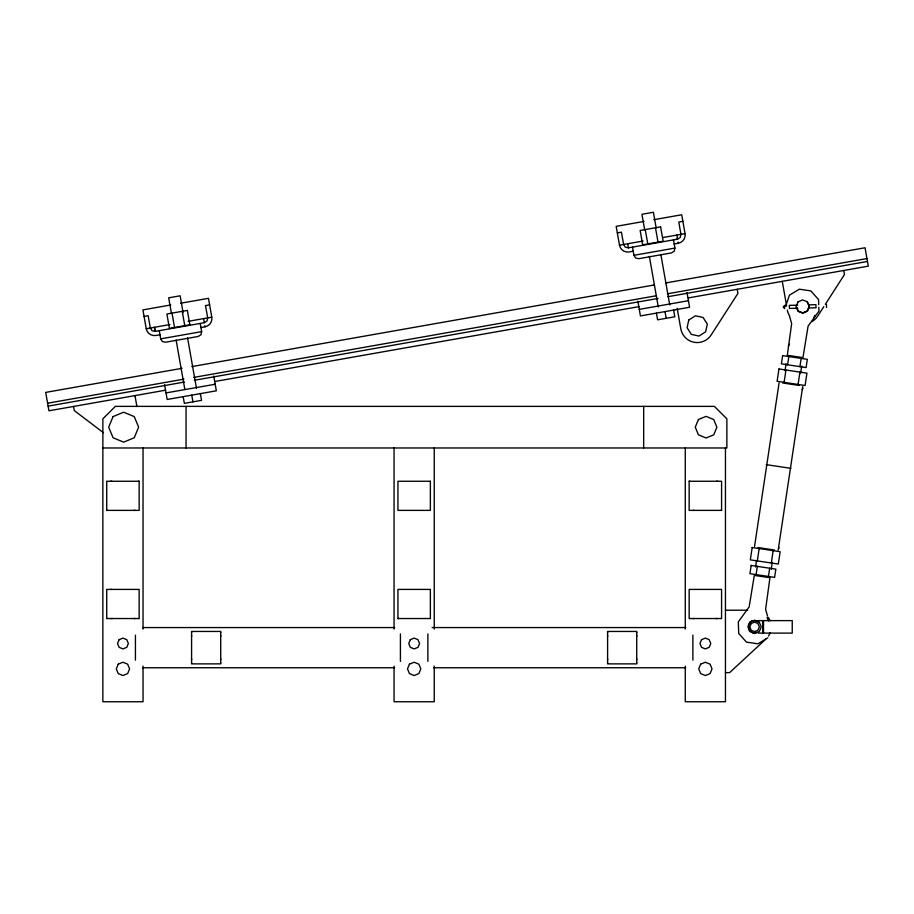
<?xml version="1.0" encoding="UTF-8"?>
<svg xmlns="http://www.w3.org/2000/svg" width="914" height="914" viewBox="0 0 914 914"><rect width="100%" height="100%" fill="white"/><g stroke="black" fill="none" stroke-linecap="round" stroke-linejoin="round"><path stroke-width="1.37" d="M102.859 447.974L102.859 418.852L115.335 406.376L714.394 406.376L726.87 418.852L726.87 447.974L102.859 447.974L102.859 701.746L143.041 701.746L143.041 666.1M191.586 663.176L191.586 632.145M191.586 659.874L191.586 658.903M191.586 632.442L191.586 631.448L220.708 631.448L220.708 632.442M220.708 663.176L220.708 632.145M220.708 659.874L220.708 658.903M607.604 663.176L607.604 632.145M607.604 659.874L607.604 658.903M607.604 632.442L607.604 631.448L636.727 631.448L636.727 632.442M636.727 663.176L636.727 632.145M636.727 659.874L636.727 658.903M643.673 447.974L643.673 406.376M755.57 566.966L756.415 561.345M785 370.718L786.051 363.703M757.318 560.899L759.168 548.56M784.098 382.349L785.949 370.01M756.106 574.598L757.34 566.372M787.571 364.789L788.805 356.551M768.446 576.448L769.679 568.222M799.921 366.64L801.155 358.402M771.302 563.001L773.153 550.662M798.082 384.451L799.933 372.101M771.199 569.308L772.25 562.293M800.63 373.061L801.692 366.046M778.191 550.034L802.709 386.519M200.223 323.43L201.663 331.622L200.977 334.741L198.292 336.443L165.525 342.236L162.406 341.539L160.704 338.854L159.253 330.662M673.481 239.891L674.932 248.082L674.235 251.19L671.55 252.904L638.783 258.685L635.676 257.999L633.962 255.314L632.511 247.123M785.663 306.144L789.445 295.188L799.362 289.19L810.821 290.903L818.544 299.552L818.727 304.705M798.002 301.917L796.037 306.727L798.105 311.388L802.858 313.216L807.519 311.137L809.347 306.384L807.268 301.734L802.515 299.906L797.865 301.974M808.696 307.344L807.359 310.806L802.846 312.817L798.242 311.034L796.734 307.652M813.86 317.706L814.842 315.353M779.071 382.966L754.541 546.492M802.252 389.593L803.006 388.13M823.822 306.636L817.71 316.13A16.635 16.635 0 0 1 811.986 321.557M825.353 304.259L844.445 274.588L843.725 270.487M788.291 346.018L789.445 344.235M765.875 639.08L729.612 672.624L725.453 672.624M144.069 316.45L148.171 315.73L150.342 328.012L152.044 330.697L155.163 331.394L204.313 322.711L206.998 320.997L207.695 317.889L205.524 305.596L209.614 304.876M767.806 637.823L757.889 643.822L746.43 642.096L738.718 633.459L738.306 621.874L749.16 606.919L754.301 575.386L769.942 577.728L765.612 609.387L767.509 616.025M170.804 304.968L142.915 309.892L146.24 328.743A8.317 8.317 0 0 0 155.883 335.484L160.099 334.741M180.572 303.242L208.461 298.318L211.785 317.169A8.317 8.317 0 0 1 205.044 326.812L200.829 327.555M644.062 221.417L616.173 226.352L619.498 245.192A8.317 8.317 0 0 0 629.14 251.944L633.356 251.19M653.83 219.703L681.718 214.767L685.043 233.618A8.317 8.317 0 0 1 678.302 243.261L674.086 244.004M617.327 232.899L621.429 232.179L623.599 244.472L625.302 247.157L628.421 247.843L677.582 239.16L680.267 237.457L680.953 234.338L678.782 222.056L682.872 221.325M146.24 328.743L169.89 324.561M188.147 321.34L211.785 317.169M619.498 245.192L643.148 241.022M662.81 237.549L685.043 233.618M160.704 338.854L201.663 331.622M633.962 255.314L674.932 248.082M182.023 368.331L45.7 392.403L48.945 410.797L165.594 390.198M191.86 366.594L654.241 284.974M665.483 282.986L865.055 247.763L868.3 266.145L688.322 297.918M47.608 403.211L183.931 379.15M193.768 377.413L656.149 295.782M667.391 293.794L866.963 258.571M48.122 406.113L184.445 382.041M194.282 380.304L658.069 298.432M667.906 296.696L867.477 261.461M214.79 381.515L639.217 306.59M166.017 392.917L215.178 384.246M639.274 309.378L688.436 300.695M757.523 632.442L752.588 632.785L748.863 629.54L748.52 624.605L751.765 620.88L756.689 620.537L758.563 622.16M797.751 305.15L789.342 305.356L789.422 308.441L797.819 308.224M808.947 304.853L815.951 304.682L816.031 307.755L809.027 307.938M110.731 481.255L111.702 481.255M138.46 481.255L139.156 481.255L139.156 510.378L106.732 510.378L106.732 481.255L139.156 481.255M689.156 481.255L721.58 481.255L721.58 510.378L689.156 510.378L689.156 481.255L689.841 481.255M716.599 481.255L717.581 481.255M106.732 510.378L107.429 510.378M134.187 510.378L135.158 510.378M693.155 510.378L694.126 510.378M720.883 510.378L721.58 510.378M110.731 589.416L111.702 589.416M725.453 610.221L747.641 610.221M107.429 618.538L112.411 618.538M110.731 618.538L138.46 618.538M138.163 618.538L139.156 618.538L139.156 589.416L106.732 589.416L106.732 618.538L107.726 618.538M397.944 618.538L430.368 618.538L430.368 589.416L397.944 589.416L397.944 618.538L398.641 618.538M690.15 618.538L689.156 618.538L689.156 589.416L721.58 589.416L721.58 618.538L720.575 618.538M717.581 618.538L689.841 618.538M720.883 618.538L715.891 618.538M134.187 618.538L135.158 618.538M693.155 618.538L694.126 618.538M758.46 620.617L792.244 620.617L792.244 633.105L758.46 633.105M142.55 627.564L394.722 627.564M432.162 627.564L685.763 627.564M142.55 667.757L394.722 667.757M433.579 667.757L685.763 667.757M782.738 382.989L799.202 385.457M766.286 464.655L790.976 468.356M758.06 547.555L774.512 550.022M103.476 432.745L74.251 410.546L73.531 406.456M807.131 301.677L809.141 306.19M767.075 617.453L768.537 620.983M789.742 316.987L791.65 323.625L787.32 355.283L802.949 357.625L808.102 326.092L818.955 311.137L818.818 307.275M778.648 546.972L778.934 548.583M782.27 281.341L786.611 305.916M737.198 289.292L737.929 293.394L711.195 334.924A16.635 16.635 0 0 1 680.816 328.823L677.194 308.338M676.851 235.069L677.582 239.16L677.365 237.96M678.108 242.164L678.302 243.261M686.997 292.503L689.602 307.253L640.44 315.936L637.835 301.186M673.618 310.075L674.806 316.792L657.6 319.831L656.412 313.114M656.126 227.712L653.396 212.254L641.925 214.276L644.656 229.734M660.833 254.389L669.756 304.956M655.487 227.769L658.023 242.107M665.015 311.594L666.203 318.312M645.261 229.574L647.798 243.912M649.363 256.423L658.286 306.99M627.69 243.741L628.421 247.843M203.594 318.609L204.313 322.711M204.85 325.704L205.044 326.812M213.739 376.054L216.332 390.804L167.182 399.475L164.577 384.725M200.36 393.614L201.548 400.343L184.342 403.371L183.154 396.653M183.108 312.657L180.138 295.805L168.667 297.827L171.398 313.274M187.576 337.94L196.499 388.507M182.229 311.32L184.765 325.658M191.757 395.134L192.945 401.852M172.003 313.125L174.54 327.463M176.105 339.962L184.777 389.124M155.163 331.394L154.432 327.292L154.946 330.194M134.975 395.602L136.906 406.536M826.45 304.408L826.53 307.481M763.521 620.617L763.521 633.105M762.767 620.617L762.767 633.105M725.453 447.974L725.453 701.746L685.271 701.746L685.271 666.1M692.881 635.161L692.881 660.159M685.271 447.974L685.271 629.038M636.727 635.447L636.727 636.418M636.727 662.879L636.727 663.872L607.604 663.872L607.604 662.879M607.604 635.447L607.604 636.418M434.253 447.974L434.253 629.038M434.253 666.1L434.253 701.746L394.06 701.746L394.06 666.1M427.889 633.939L427.889 661.382M400.423 633.939L400.423 661.382M394.06 447.974L394.06 629.038M220.708 635.447L220.708 636.418M220.708 662.879L220.708 663.872L191.586 663.872L191.586 662.879M191.586 635.447L191.586 636.418M186.056 406.376L186.056 447.974M143.041 447.974L143.041 629.038M135.432 635.161L135.432 660.159M770.239 632.488A16.635 16.635 0 0 1 768.457 636.053M768.194 617.293A16.635 16.635 0 0 1 770.068 620.789M789.753 316.175A16.635 16.635 0 0 1 787.331 310.017M752.176 547.509L750.325 559.859L778.305 564.052L780.156 551.702L752.176 547.509M778.957 368.959L777.106 381.298L805.085 385.502L806.936 373.152L778.957 368.959M751.171 565.446L749.937 573.672L774.615 577.374L775.849 569.148L751.171 565.446M782.635 355.626L781.401 363.852L806.091 367.565L807.325 359.328L782.635 355.626M688.779 320.026L687.077 327.715L691.304 334.353L698.993 336.055L705.631 331.828L707.333 324.139L703.095 317.501L695.417 315.798L688.779 320.026M113.062 416.59L108.675 427.181L113.062 437.76L123.653 442.148L134.244 437.76L138.631 427.181L134.244 416.59L123.653 412.203L113.062 416.59M119.128 639.674L117.54 643.502L119.128 647.329L122.944 648.906L126.772 647.329L128.36 643.502L126.772 639.674L122.944 638.098L119.128 639.674M118.237 664.17L116.295 668.877L118.237 673.584L122.944 675.537L127.652 673.584L129.605 668.877L127.652 664.17L122.944 662.227L118.237 664.17M410.329 639.674L408.752 643.502L410.329 647.329L414.156 648.906L417.984 647.329L419.56 643.502L417.984 639.674L414.156 638.098L410.329 639.674M409.449 664.17L407.495 668.877L409.449 673.584L414.156 675.537L418.863 673.584L420.817 668.877L418.863 664.17L414.156 662.227L409.449 664.17M698.422 419.526L695.257 427.181L698.422 434.824L706.065 437.989L713.72 434.824L716.884 427.181L713.72 419.526L706.065 416.361L698.422 419.526M701.541 639.674L699.953 643.502L701.541 647.329L705.368 648.906L709.184 647.329L710.772 643.502L709.184 639.674L705.368 638.098L701.541 639.674M700.661 664.17L698.707 668.877L700.661 673.584L705.368 675.537L710.075 673.584L712.017 668.877L710.075 664.17L705.368 662.227L700.661 664.17M749.868 622.16L747.926 626.867L749.868 631.563L754.576 633.516L759.283 631.563L761.236 626.867L759.283 622.16L754.576 620.206L749.868 622.16M751.228 623.508L749.834 626.867L751.228 630.214L754.576 631.608L757.935 630.214L759.317 626.867L757.935 623.508L754.576 622.114L751.228 623.508M784.555 305.482L783.207 307.058L784.635 308.566L784.555 305.482M187.347 310.417L166.896 314.028L169.421 328.366L189.883 324.756L187.347 310.417M660.605 226.866L640.154 230.477L642.679 244.815L663.141 241.205L660.605 226.866M430.368 481.255L397.944 481.255L397.944 510.378L430.368 510.378L430.368 481.255"/></g></svg>
